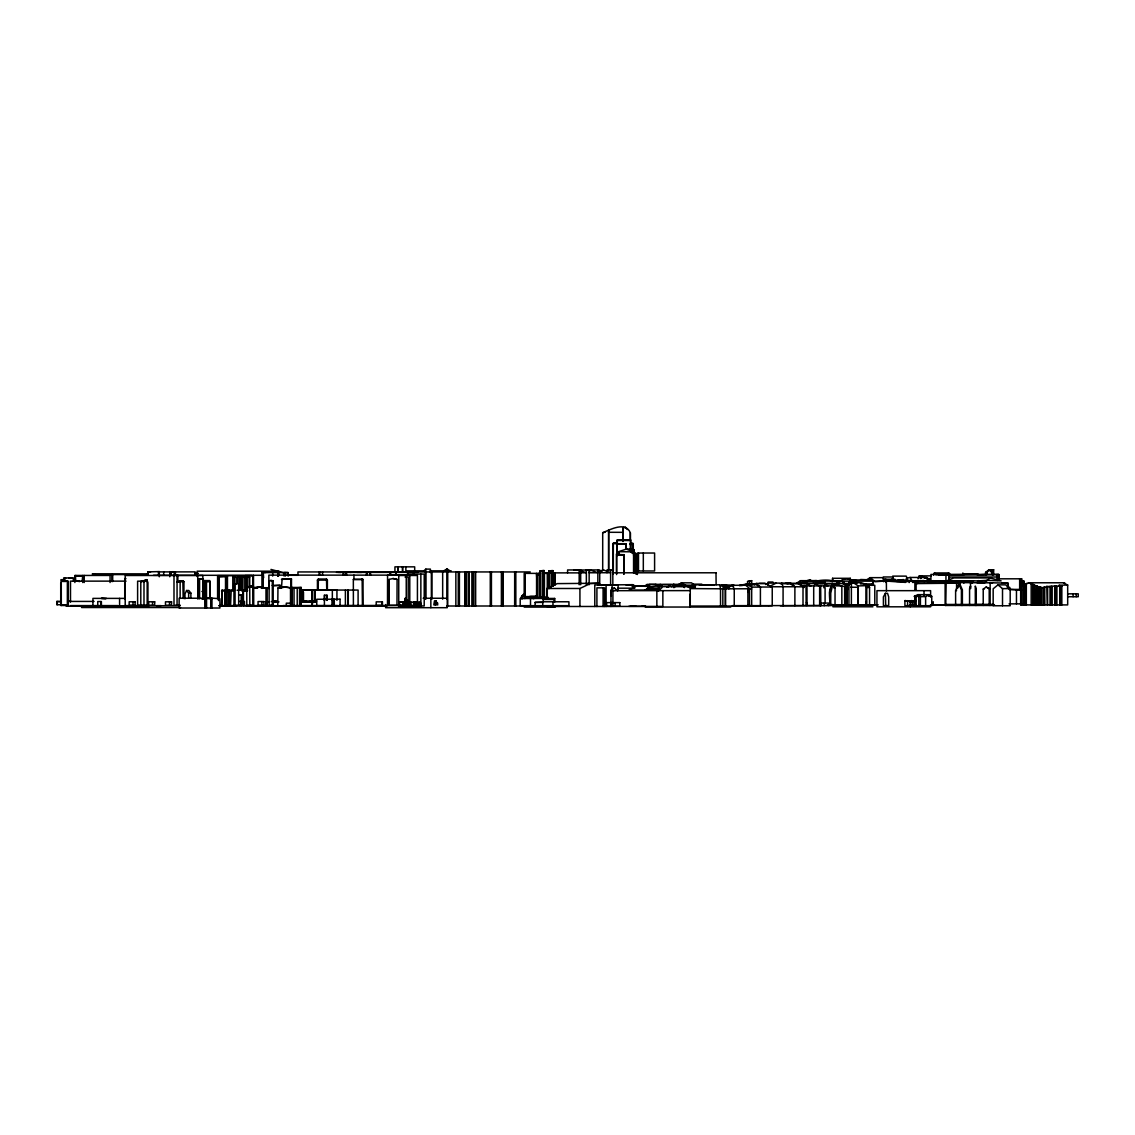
<?xml version="1.0" encoding="UTF-8"?>
<svg xmlns="http://www.w3.org/2000/svg" width="1135" height="1135" viewBox="0 0 1135 1135"><rect width="100%" height="100%" fill="white"/><g stroke="black" fill="none" stroke-linecap="round" stroke-linejoin="round"><path stroke-width="1.5" d="M617.014 555.185L617.014 544.757M630.322 544.757L630.322 543.722L632.209 543.722M292.376 587.462L291.667 605.962L292.376 587.462L301.243 587.462L301.243 605.962M617.014 544.374L617.284 539.948L630.634 539.948L630.691 544.757L630.677 543.126L631.713 542.587L631.656 543.722M608.544 569.614L608.573 530.201C615.525 527.264 626.492 523.348 630.351 532.826L630.351 540.26L630.351 532.826M630.322 544.403L630.634 539.948M973.475 580.794L916.158 580.808L916.115 583.589L948.392 583.262M843.716 583.376L842 579.715L848.569 578.736L848.001 579.233M634.508 572.991L634.735 552.518L633.628 552.518L633.557 555.114L634.635 555.128L634.735 552.518M911.689 601.11L916.016 600.543M631.897 552.915L632.011 543.537L633.273 543.537L633.273 550.418M622.916 541.452L623.115 527.562L625.683 527.534M406.571 602.472L406.685 600.117L407.465 600.117L407.351 605.281M823.882 587.817L824.053 585.759L825.088 587.817L825.088 603.707M806.417 602.217L806.999 605.48L806.999 587.547L806.006 585.646L803.991 585.646L803.821 587.547L803.821 585.887L841.844 585.887L841.844 605.48L828.408 605.48M804.417 582.525L804.616 580.751L800.43 580.709L796.671 583.163L804.417 582.525L804.417 581.503L809.283 580.07L811.312 580.808M410.969 602.132L410.487 605.693L410.487 602.132L419.78 602.217M866.388 601.635L865.906 605.125L865.906 585.816L868.601 585.575L869.552 587.462L869.552 605.125M277.933 575.885L278.43 572.537L278.43 576.069M767.7 584.951L768.168 582.014L772.978 582.014M998.488 576.594L998.786 574.721L999.24 580.084M832.182 580.808L832.593 578.297L850.257 578.297L850.867 581.12M301.47 591.463L301.796 589.533L302.832 591.463M623.952 574.267L623.952 554.788L618.532 555.256L618.532 551.709L625.811 549.255L625.811 543.722L616.943 543.722L616.943 555.824M849.817 580.808L850.257 578.297M436.01 600.812L437.826 604.884L433.811 604.884L434.506 600.812L436.01 600.812L435.315 604.884M832.182 581.858C834.594 579.503 818.292 579.474 815.029 581.9M312.976 601.351L312.068 605.565L312.068 601.11L315.558 601.89L312.068 601.11M327.391 590.257L327.391 580.098L326.497 579.034L318.382 579.034L318.155 590.257M829.557 605.48C830.692 600.231 827.202 588.427 832.522 585.547L835.034 587.887L835.034 605.48M832.522 585.547L830.749 593.137L830.749 605.48M250.707 587.249L250.991 586.086L252.467 586.071L253.701 587.249L253.701 605.196L249.814 605.196L249.7 577.531L248.154 576.566L246.323 576.566L246.323 590.356M816.391 581.304L821.399 581.304L821.399 583.177L820.435 580.978L816.235 580.609L816.235 582.127L816.59 580.751M829.557 593.137L831.26 587.334M276.869 601.408L273.28 601.89L273.28 605.962M725.166 586.1L725.606 584.709L727.805 586.1L723.534 586.1L725.606 584.709L726.13 586.1M872.276 584.355L873.34 581.063L873.34 584.638M597.677 572.678L590.101 570.025L589.164 572.764L597.847 572.778M933.566 575.147L934.417 572.948L948.832 572.948L950.321 574.736M363.044 605.494L363.044 579.432L353.95 579.432L353.95 575.133M446.509 570.721L447.19 569.004L449.829 570.721M918.031 578.864L919.293 575.871L931.338 575.871M180.862 581.617L182.849 580.822L183.941 581.617L183.941 598.443M190.879 598.287L190.879 593.108L188.821 590.498L186.58 590.498L184.977 593.988L184.977 598.798M916.158 580.808L914.881 583.589L914.881 590.2M955.613 605.452L955.613 590.64L958.82 583.801L959.784 583.801L962.381 589.916L962.381 605.452M957.869 587.902L959.784 583.801M815.554 582L815.937 581.233M1047.633 604.912L1047.633 587.263L1044.101 587.036L1044.455 604.912M803.991 585.646L803.012 587.547L803.012 605.48M885.399 593.293L883.399 596.854L883.399 605.593L888.691 605.593L888.691 596.854L887.556 593.364L885.399 593.293L885.726 605.593M141.605 581.489L146.826 579.659L147.947 582.695L147.947 605.154L137.619 605.182L137.619 581.177L140.797 581.177L140.797 605.182M542.729 605.679L542.729 601.777L568.933 601.777L568.933 605.679L520.199 605.679L520.199 598.5L554.689 598.443L554.093 599.45L542.941 599.45L543.523 598.443L542.941 602.572M725.535 606.062L725.535 588.795L727.053 586.369L728.826 588.824M221.467 605.608L222.134 590.044M224.602 605.608L225.269 590.044L225.269 605.608M978.597 580.567L977.008 582.737L984.981 582.737L986.883 580.326L978.597 580.865M646.751 590.115L649.759 586.1L636.281 586.157L628.861 590.129L646.17 590.115M820.52 580.865L814.845 580.652L812.816 583.305L805.339 583.206L807.297 580.652L820.52 580.865L821.399 583.177M349.991 572.38L351.24 572.38M237.499 605.565L230.561 605.565L231.214 590.129M897.26 580.411L895.515 581.319L898.239 580.411L909.178 581.262L909.178 582.581M658.726 586.142L660.272 584.312M671.707 586.809L673.935 584.312L673.935 587.717M317.431 590.257L317.431 580.098L318.382 579.034M301.243 587.462L291.667 588.356M75.137 581.333L75.761 575.473M82.146 581.333L82.77 575.473L82.77 582.553M986.911 572.338L989.394 569.841L991.891 572.338L988.897 569.841L985.591 572.338L985.591 574.906L986.911 574.509L986.911 572.338L985.591 572.338M250.991 586.086L249.814 587.249L253.701 587.249M522.001 595.847L523.434 594.442L525.108 595.847L522.001 595.847L522.001 599.124M986.883 580.836L990.004 577.928L1001.127 580.879L986.883 580.326M927.267 578.311L930.416 581.219M921.322 578.183L921.18 575.956L925.522 578.311M691.13 586.043L693.258 584.17L701.841 584.17M424.064 570.664L425.824 569.117L430.406 569.117L430.406 572.622M754.179 585.234L756.25 583.447L765.16 583.447L772.24 587.022L772.24 605.764L752.108 605.764M218.502 600.571L219.069 576.424L226.092 576.424L226.092 590.172M218.502 576.92L226.092 576.424M617.724 590.924L614.532 588.143L610.658 590.157L612.106 590.796L612.106 584.965M678.716 584.993L681.312 582.837L691.499 582.837L694.152 584.865M997.963 584.851L993.168 588.81L993.168 605.764L1010.193 605.764L1010.193 588.611L1005.638 584.851L997.963 584.851L1002.517 588.611L1010.193 588.611M353.396 605.466L353.34 579.432L354.219 578.736M883.37 581.006L885.811 579.176L885.811 582.468M181.217 580.822L180.139 581.617L183.941 581.617M844.525 583.404L841.191 581.006L837.885 583.404L837.176 581.12M603.55 569.983L599.72 572.721L610.616 572.721L603.55 569.983L598.514 571.331M668.033 587.135L670.601 585.319L666.812 587.135M613.326 544.318L615.071 543.083L617.327 544.318L617.284 539.948M675.438 586.54L678.347 584.525L684.533 584.525L688.86 587.462M983.222 605.452L983.222 589.079L986.145 587.05L990.146 589.037L986.145 587.05M914.328 596.613L917.676 594.655L928.983 594.655L931.75 596.272L931.75 605.707L914.313 605.707L914.994 595.691L916.101 595.691L916.186 605.707M273.436 585.816L280.146 585.334L280.146 587.973L277.962 588.001L277.777 605.962M850.668 584.27L853.194 582.624L861.366 582.737L868.715 585.305M443.87 570.721L447.19 569.004M857.095 583.007L854.641 581.815L849.746 582.624M242.507 590.285L241.826 590.725L245.628 590.285M644.623 586.043L647.092 584.482L655.562 584.482L657.917 586.157M124.736 598.897L124.736 578.779L125.574 578.254M658.683 588.668L656.569 589.987L645.205 590.001L647.347 588.668L658.683 588.668L658.683 590.796L662.897 586.667L694.932 586.625M854.641 581.815L848.696 582.51M1022.975 580.808L1023.671 581.248L1021.968 580.808L1022.975 580.808L1022.266 586.157L1023.387 586.157M866.629 579.801L870.148 577.658L883.271 577.658L883.711 581.73M847.207 605.338L847.207 585.135L849.959 583.475M756.25 583.447L760.407 587.022L760.407 606.019L690.264 606.062L690.264 588.583L696.521 584.809L719.661 584.809L724.995 588.001M647.347 588.129L658.229 588.129L662.273 585.717C659.109 585.249 638.296 588.285 652.015 589.576L647.347 588.668M847.207 585.135L851.378 583.475L851.378 605.338M920.414 596.613L925.621 596.613L928.983 594.655M831.302 586.355L836.084 583.631L851.378 583.475M814.348 583.986L817.441 582.241L824.251 582.241M916.101 595.691L914.313 596.159M806.446 581.773L810.716 580.07M146.826 579.659L143.989 580.779L143.989 605.168M141.974 580.85L140.797 581.489L144.783 581.489L143.989 581.489M281.466 588.072L282.104 579.02L291.482 579.02L291.482 587.845M281.466 579.361L291.482 579.02M902.254 581.404L896.607 581.262M725.322 606.062L725.322 588.824L732.259 585.277L745.78 585.277L750.065 588.966M770.41 586.043L776.085 583.149M765.643 584.525L768.551 583.064L790.755 583.163L794.883 586.752L803.424 586.838L798.387 583.574M144.925 575.261L148.103 573.686M645.063 586.455L649.305 584.369L682.504 584.341M546.957 598.329L546.957 588.497L557.214 583.617L598.755 583.234L601.408 585.49M894.976 580.396L903.517 579.588L905.262 580.538L907.589 579.375L906.212 576.126L892.706 576.126L892.919 579.233M546.957 588.497L579.928 588.483L590.157 583.617L598.755 583.234M822.79 583.532L819.569 583.532L825.117 581.035L837.176 581.035L837.176 584.525M1020.876 604.912L1021.103 578.807M747.568 585.007L747.568 581.546L751.696 580.666L751.696 585.674M747.568 581.546L751.696 580.666M909.092 580.297L906.496 581.404L910.667 581.233M949.328 581.148L946.505 580.964L953.755 577.928L990.004 577.928M911.703 600.543L910.27 601.11L913.193 601.11M598.486 585.007L632.479 584.681L635.657 586.086M158.503 575.317L158.503 571.884L159.297 571.586L159.297 576.793M158.503 571.884L174.222 571.912L174.222 575.346M198.469 598.585L198.469 579.29L203.264 578.878L203.264 598.911M203.264 578.878L198.469 579.29M202.725 591.931L203.945 591.491L201.916 591.477M1023.373 604.912L1023.373 584.965L1026.324 584.128L1026.324 604.912M602.699 569.586L602.699 532.698L608.573 530.201M605.111 532.23L602.699 532.698M691.641 586.128L694.265 585.192L685.483 585.192L690.605 587.206L695.372 587.192M1025.799 604.912L1025.799 583.745L1028.665 582.78L1064.715 582.78L1063.594 583.007L1067.68 585.036L1067.68 604.912L1020.663 604.912L1020.663 585.802L1023.373 584.965M536.387 596.159L530.726 596.159L525.76 597.932L531.279 597.932L536.387 596.159L537.749 597.336M273.28 602.061L275.72 601.238L272.216 601.805M1025.983 604.912L1025.983 584.099L1027.033 583.745L1023.259 583.858M993.65 569.742L990.585 570.295L993.65 569.742L993.65 574.509M535.11 605.679L535.11 602.401L542.317 602.146M180.139 581.106L177.06 582L180.862 581.106L180.139 581.106L180.139 598.443M808.39 580.694L804.417 581.503M930.161 581.475L933.268 580.68L935.921 581.39L928.572 581.475L931.693 580.68L934.346 581.475M389.092 605.281L389.092 579.417L393.05 578.524L397.094 579.389L396.98 605.281M746.192 584.043L751.668 587.107L760.407 587.107L754.917 584.043L746.192 584.043L739.396 585.532L742.304 585.532M749.795 585.22L754.917 584.043M927.565 581.049L926.884 577.445L910.1 577.445L906.383 578.283L906.383 581.049M909.702 602.004L912.625 601.351L912.625 605.026M912.384 605.026L912.384 600.94L913.278 600.741M201.42 598.854L206.811 597.734L219.92 598.755L219.92 608.019L179.131 608.019L179.131 598.23L211.961 598.23L211.961 608.019M147.791 575.332L147.791 571.884L159.297 571.586M306.592 602.047L311.387 601.082M613.141 543.424L615.071 543.083L613.141 543.424L613.141 574.353M277.962 588.001L283.892 586.937L291.865 588.114M262.369 588.157L267.193 588.256L258.993 586.951L253.218 587.987L260.142 586.951L267.193 588.256L267.193 601.749M280.146 587.973L285.906 586.937L292.376 588.1M541.097 597.336L541.863 597.294M540.288 576.793L539.99 573.374L540.005 596.967L539.99 570.919L544.076 570.565L544.076 598.386M544.076 570.565L539.99 570.919M835.019 585.135L836.396 584.908L832.537 584.908M261.944 588.427L261.944 572.593L288.148 572.579L288.148 576.098M265.902 572.437L261.944 572.593M1047.307 604.912L1046.91 586.838L1047.633 587.263M302.208 590.129L302.676 602.075M67.603 601.28L70.498 600.982M993.508 605.452L945.129 605.452L945.129 583.064L959.515 582.822M272.216 601.578L275.72 601.238L272.216 601.238M553.029 586.27L553.029 570.664L548.971 570.848L548.971 588.54M916.115 590.2L916.115 583.191L917.449 583.106M912.526 582.411L915.86 582.241M927.55 581.659L934.218 581.319L879.554 581.262M1040.256 604.912L1040.256 587.277L1044.455 587.902M301.47 591.264L303.499 592.271L303.499 602.245M407.791 605.281L406.685 600.117M1056.912 604.912L1056.912 586.596L1054.699 586.071L1051.067 586.199L1052.173 586.738L1052.173 604.912M1061.835 604.912L1061.835 586.412L1055.777 586.057L1056.912 586.596M1047.307 586.795L1046.498 586.341L1052.173 586.738M924.202 581.233L917.534 581.404L920.301 580.652L923.308 581.404M254.325 587.703L257.617 587.887M264.185 587.703L260.908 587.788L268.938 587.703M896.48 581.404L901.63 581.262M948.903 574.509L938.73 574.778L998.97 574.509L998.97 579.801M1067.68 585.036L1059.012 585.22L1061.835 586.412M618.532 551.709L633.855 551.837L633.855 549.581L625.882 548.829M237.74 583.305L237.74 576.367L241.117 577.559L241.117 589.959M633.855 549.581L633.926 554.717M934.417 572.948L935.836 574.736L998.97 574.509M780.298 583.759L788.456 583.617M626.052 585.05L632.479 584.681L634.82 588.185L617.809 588.185M1038.312 604.912L1038.312 586.909L1040.256 587.277M725.322 588.824L750.065 588.767M195.135 573.175L198.27 573.388L195.291 573.388M555.242 584.979L555.242 574.764L554.277 573.161L552.518 573.161L554.405 573.374M925.522 578.098L920.598 575.956L920.598 578.495L919.293 575.871M946.505 580.964L985.223 580.85M272.187 585.362L280.146 585.334M186.58 590.498L188.651 593.108L190.879 593.108M536.77 577.914L536.571 574.48L539.338 574.736L539.338 596.868M270.329 580.425L271.918 580.425M842.865 581.12L833.147 581.12L832.593 578.297M846.795 605.338L846.795 586.667L841.248 586.086L836.084 583.631M915.179 600.94L912.384 600.94M617.057 540.515L630.365 540.515M625.882 544.034L616.943 543.722M626.038 549.099L633.855 551.837L630.634 551.837M637.246 553.029L654.597 553.029L654.597 570.976L637.246 570.976M637.388 553.795L636.082 553.795L636.082 574.012L636.267 554.717L633.741 554.717M616.546 554.547L623.938 554.745L616.546 554.547L616.546 573.402M633.741 559.285L634.862 559.285L634.862 572.991M590.611 569.94L599.72 569.94L599.72 584.709M577.077 570.025L589.15 570.025L589.15 584.738M406.812 570.848L425.086 570.848M430.222 570.848L451.191 570.848M548.971 570.848L550.858 570.848M553.029 570.664L551.156 570.664L551.156 588.001M279.04 571.189L197.121 571.189L197.121 576.608M172.719 571.629L174.222 571.912M149.522 571.898L150.402 571.898M170.222 571.898L195.135 571.87L195.135 575.232M530.229 571.941L297.952 571.941L297.952 575.346M283.991 575.984L283.991 572.451L288.148 572.579M336.499 572.38L418.347 572.38M716.128 572.792L612.801 572.792L612.801 569.926M543.012 572.877L579.176 572.877M580.68 572.792L586.355 572.792L580.68 570.82M540.459 573.374L524.186 573.374L524.186 598.5M542.629 573.374L549.524 573.374M542.686 573.87L544.417 573.87L544.417 597.819M92.403 574.04L95.368 573.97M408.274 574.083L424.22 574.083L424.22 605.934L408.274 605.934M963.232 573.998L978.129 573.998M986.911 574.423L977.363 574.906M94.035 574.58L148.146 574.58M536.571 574.48L539.338 574.736M555.242 574.764L553.483 574.764L553.483 584.979M408.799 575.133L268.853 575.133L268.853 588.625M153.466 575.317L262.965 575.289M286.971 575.289L298.321 575.289M245.16 575.587L252.183 575.587M398.811 575.473L417.425 575.473L417.425 604.004M253.559 575.672L217.594 575.672L217.594 598.698M75.137 576.14L82.146 576.14M237.74 576.367L241.117 577.559M232.803 590.484L232.803 576.722L236.179 577.374L236.179 584.099M948.903 577.006L997.637 577.006L997.637 580.439M241.429 590.611L241.429 577.077L243.273 577.077L244.805 577.389L244.805 590.767M405.081 577.091L408.231 577.091L408.132 605.48M232.803 576.722L236.179 577.374M241.429 577.077L244.805 577.389M246.323 576.566L249.7 577.531M64.78 577.942L74.371 577.942L74.371 579.105L73.08 579.205L75.79 579.205M124.736 578.779L125.857 578.779M997.821 578.807L1021.883 578.807L1021.968 585.986M397.094 579.389L392.937 578.524M353.34 579.432L363.044 579.432M389.092 579.417L389.22 605.281M860.585 579.488L872.389 579.942L860.585 579.786M61.262 579.687L64.936 579.687L66.128 581.46L62.453 581.46L61.262 579.687L61.318 605.508M849.817 579.786L861.21 580.028M317.431 580.098L327.391 580.098M203.591 580.595L209.791 580.595L209.791 598.287M800.43 580.709L816.235 580.609M61.318 581.177L68.313 581.177L68.313 605.508L60.722 605.48L60.722 583.021M126.07 581.134L70.498 581.134L70.498 602.103M944.902 581.233L844.241 581.12L844.241 583.943M1020.791 581.163L1024.082 581.163L1024.082 584.383M205.378 598.429L205.378 581.418L209.138 581.418L210.245 581.702L210.245 598.514M923.961 581.404L924.883 581.404M205.378 581.418L210.245 581.702M934.999 581.39L935.921 581.39M956.592 589.136L956.592 582.581L992.558 582.822M990.146 582.737L1008.036 583.206L1008.036 586.625M916.115 583.191L956.592 583.12M785.619 583.376L800.785 583.376M825.117 583.404L836.85 583.404M786.966 583.66L801.197 583.66M802.417 583.447L823.897 583.617L827.784 586.057L824.223 583.773L832.693 583.773L835.161 585.362M945.129 583.064L946.15 583.064L945.753 605.452M843.149 583.943L848.413 583.943M860.415 583.943L873.34 583.943M1028.665 582.78L1038.823 586.923L1038.823 604.912L1038.965 587.235M663.436 584.695L670.969 584.695M831.771 584.837L835.105 584.837M699.288 585.007L714.156 585.007M674.02 585.22L678.446 585.22M868.218 585.305L874.787 585.305L874.787 605.125L827.302 605.083M676.19 585.603L682.163 585.603L684.476 587.618M853.194 582.624L858.259 585.915L868.601 585.575M636.267 586.185L646.624 586.185M727.053 586.369L724.357 586.369L722.839 588.795L722.839 606.062M250.707 586.681L246.792 586.681L246.792 605.182L250.707 605.182M803.906 586.625L798.118 583.631L806.588 583.574L810.645 585.859M770.75 586.752L794.883 586.752L794.883 605.622M760.407 587.022L772.24 587.022M850.569 587.235L858.202 587.235L858.202 605.225L827.302 605.267M1007.454 587.348L1009.753 587.348M865.906 585.816L866.757 587.462L869.552 587.462M253.999 587.703L257.319 587.703M611.822 588.143L614.532 588.143M727.024 585.617L734.288 585.447L721.633 584.922L727.024 585.617L727.024 587.973L727.805 587.973M833.828 587.887L835.034 587.887M725.535 588.824L690.264 588.583M747.894 606.062L747.894 588.966L751.668 588.966M983.222 589.079L984.158 589.079M1020.904 589.405L1009.058 589.405L1021.514 590.186M301.045 589.973L336.939 589.973L336.939 600.372M234.363 590.257L221.878 590.257L221.878 605.679M237.059 590.257L247.643 590.257M304.081 590.058L358.092 590.058L358.092 605.466M242.252 590.299L247.331 590.299M690.023 590.626L612.914 590.682L612.914 606.402M955.613 590.64L956.592 590.64M221.467 591.023L224.602 591.023M230.561 590.938L233.696 590.938M247.501 590.952L242.791 590.952L243.443 590.072L243.443 605.579M610.956 606.53L610.956 590.796L613.851 590.796M1067.936 593.832L1078.25 593.832L1078.25 596.726L1067.936 596.726M238.676 594.981L241.741 594.981L241.741 605.551L238.676 605.551L238.662 583.773L233.952 583.773L233.952 605.395L244.479 605.239L244.479 601.451L238.733 601.451M916.186 595.861L920.414 595.861L920.414 605.707M529.889 596.584L525.179 596.584L524.725 597.379L530.655 597.407M928.515 596.272L931.75 596.272M520.908 597.28L522.1 597.28M530.726 597.28L524.725 597.28L530.655 597.379M548.148 597.336L531.279 597.932M541.097 597.436L547.524 597.436M423.156 598.259L447.261 598.259L447.261 607.693L385.63 607.693L385.63 604.558M125.006 598.386L92.928 598.386L92.928 605.749L179.926 605.764M904.907 600.614L910.398 601.039L910.398 605.664L904.907 605.664L904.907 600.614L907.858 601.039M316.594 601.082L300.264 601.11L303.499 602.061M56.75 601.493L61.318 601.578L56.75 601.493L56.75 604.714L66.128 604.827M67.901 601.422L94.063 601.422M909.589 601.479L913.874 601.479M269.789 601.749L265.803 601.749L265.803 605.962M399.477 605.324L399.477 601.749L403.492 602.061L403.492 605.324M266.711 605.664L266.711 601.976L267.222 605.664L274.159 605.65M273.28 601.89L278.032 601.89M404.855 602.188L401.776 601.89M403.053 602.415L404.202 602.415L404.202 605.31M408.345 602.345L409.678 602.345L409.678 605.239L387.503 605.352L387.56 575.261L406.245 575.261L406.245 605.324M535.11 602.401L543.069 602.401M417.496 602.699L418.872 602.699L418.872 605.593L417.496 605.593L417.496 602.245M419.411 602.813L420.645 602.813L420.645 605.707L398.811 605.693M436.337 603.21L437.826 603.21M1009.058 603.863L1021.514 603.863M945.271 604.458L993.664 604.458M828.139 604.586L833.147 604.586M976.072 604.572L983.364 604.572M984.244 604.657L994.459 604.657M827.656 604.742L833.87 604.742M837.233 604.941L878.192 604.827M930.544 604.884L945.881 604.884M180.139 605.168L173.995 605.182L173.995 575.261M909.589 605.026L915.86 605.026M930.53 605.083L980.569 605.083M70.498 605.593L117.813 605.593M124.736 605.608L149.125 605.622M156.417 605.65L160.986 605.636M219.069 605.636L226.092 605.636M249.828 605.636L242.791 605.579L242.961 577.389M250.849 605.65L262.057 605.537M263.221 605.551L266.285 605.551M282.927 605.579L337.45 605.565M339.294 605.466L399.676 605.494M400.244 605.48L417.07 605.523L417.07 602.16M732.415 605.636L768.736 605.636M768.991 605.622L821.385 605.48M219.069 605.778L295.767 605.749M630.578 605.877L635.657 605.877M747.568 605.693L751.696 605.693M780.298 605.764L828.72 605.679L828.72 603.068L820.492 603.068L820.492 605.679M219.608 605.891L236.179 605.962M246.905 605.962L387.078 606.005M446.835 606.005L525.179 606.005M642.24 606.047L645.574 606.047M66.171 606.218L118.239 606.218M128.212 606.218L136.058 606.218M520.908 606.274L559.385 606.274M628.861 606.317L645.12 606.317M110.478 606.544L114.89 606.544M546.957 606.516L662.854 606.402L662.854 590.682M832.891 606.785L872.943 606.785M930.601 606.814L876.944 606.814L876.944 590.668L930.601 590.668L930.601 597.138M116.408 607.055L129.135 607.055M398.428 607.026L418.02 607.026M645.205 607.041L730.756 607.041M524.186 607.083L555.242 607.083M81.507 607.523L180.522 607.523M148.345 574.04L92.403 573.97M923.933 581.049L927.565 580.496M912.27 581.375L913.845 581.375L910.667 580.297C906.581 582.78 894.891 580.709 909.178 581.39M1001.609 583.191L1008.036 583.206M759.386 583.447L765.16 583.447M533.01 598.599L534.017 598.599M403.677 601.635L406.571 601.933L406.571 605.324M278.955 601.89L275.677 601.153M403.492 602.061L399.477 601.749M608.544 532.287L622.916 532.343M147.791 571.884L150.572 571.898M948.576 582.837L957.954 582.865M883.711 581.092L875.128 581.73L870.148 577.658M311.969 590.186L311.969 602.117L301.924 601.139L308.819 602.103M616.617 574.58L616.617 553.539L618.646 555.256L616.631 554.788M850.853 579.801L855.691 580.127M1020.876 585.944L1022.834 585.816M834.977 580.893L841.191 581.006M254.325 587.987L257.546 588.058M586.086 569.898L590.101 570.025M821.825 582.525L824.946 582.652M573.856 570.068L579.261 570.323M886.449 591.207L886.364 581.049L905.687 582.411M931.111 581.233L935.325 581.233M810.461 580.709L815.625 581.077M266.711 601.976L269.35 602.188M105.697 598.741L101.299 598.386L106.449 598.386M204.47 598.23L210.457 598.727M843.177 583.503L844.241 583.603M970.496 582.581L972.652 582.794L970.496 582.525L970.496 588.654L970.553 586.071L969.574 588.654L969.574 605.452M956.592 582.581L959.259 582.851M304.024 601.224L310.408 602.117M727.024 587.973L729.947 588.384M948.505 573.019L950.321 574.494L964.296 574.494L962.806 573.019M209.223 598.23L211.961 598.854M898.594 580.737L901.233 581.404M270.953 569.429L283.778 572.792M846.795 586.667L845.547 586.086L847.207 586.071L847.717 589.576M844.837 583.631L848.682 585.461M916.101 596.613L915.221 596.187L915.221 605.707M614.872 543.083L617.142 544.303L617.142 555.27M806.801 583.617L810.702 586.043M789.932 583.574L794.883 586.795M655.902 584.355L658.428 586.043M678.347 584.525L681.199 586.483M647.092 584.482L651.093 587.306M681.312 582.837L684.05 584.936M625.342 527.165L627.315 529.506M693.258 584.17L695.4 586.086M616.617 553.539L618.532 555.256M848.569 578.736L851.931 582.212M910.1 577.445L912.214 581.049L923.933 580.496M821.399 581.304L822.024 582.113M631.415 585.064L633.585 588.185M732.259 585.277L734.246 588.767L734.246 606.062M523.434 594.442L524.186 595.847M673.722 584.355L674.885 586.681M927.862 578.51L929.863 578.666L929.863 582.028M182.849 580.822L183.189 598.443M958.82 583.801L961.416 589.916L961.416 605.452M554.689 598.443L554.944 601.777M362.15 578.736L362.42 605.494M146.046 579.659L147.167 582.709L147.167 605.154M446.537 569.004L447.133 570.721M781.845 583.149L783.079 586.752L783.079 605.622M252.467 586.071L252.85 587.249M206.258 598.84L204.03 590.697M326.497 579.034L326.767 590.257M884.066 580.907L883.64 579.261L894.99 579.261L891.613 580.936L891.613 579.176M719.661 584.809L720.526 588.71L720.526 606.062M883.64 579.914L883.271 576.977L892.692 576.977L892.919 579.928M747.894 588.966L748.334 592.385M806.006 585.646L806.176 605.48M407.465 600.117L407.791 603.948M263.646 577.729L263.235 572.437L263.235 588.341M610.956 590.796L611.339 596.045M997.097 577.006L997.097 574.509L997.097 580.439M1076.221 593.832L1076.221 596.726M1073.1 593.832L1073.1 596.726M1060.856 586.44L1060.856 604.912M1059.75 585.915L1059.75 604.912M1055.876 586.639L1055.876 604.912M1054.699 586.071L1054.699 604.912M1051.024 586.781L1051.024 604.912M1050.017 586.227L1050.017 604.912M1044.753 587.306L1044.697 604.912M1044.101 587.036L1044.016 604.912M1042.909 587.958L1042.909 604.912M1041.121 587.49L1041.121 604.912M1040.639 587.263L1040.611 604.912M1039.972 587.504L1039.972 604.912M1039.433 587.235L1039.433 604.912M1036.922 585.972L1036.922 604.912M1036.61 585.958L1036.61 604.912M1036.354 604.912L1036.354 585.674L1036.042 604.912M1034.212 584.61L1034.212 604.912M1033.659 584.582L1033.659 604.912M1032.722 584.085L1032.722 604.912M1031.176 584.085L1031.176 604.912M1024.309 584.795L1024.309 604.912M1023.798 584.809L1023.784 604.912M1023.685 581.163L1023.671 586.043M1023.245 581.163L1023.245 584.383M1021.812 585.617L1021.812 604.912M1019.925 578.807L1019.925 589.079M1019.656 578.807L1019.656 589.079M1016.463 590.186L1016.463 603.863M1007.582 583.177L1007.582 588.029M1002.517 588.611L1002.517 605.764M998.488 574.509L998.488 580.084M992.87 569.742L992.87 574.948M991.891 570.295L991.891 574.509M990.146 582.525L990.146 605.452M989.209 589.037L989.209 605.452M976.256 605.452L976.256 588.654L975.277 586.057L975.334 605.452M972.099 580.794L972.099 582.979M963.87 580.794L963.87 583.106M949.357 577.006L949.357 580.439M948.903 580.439L948.903 574.438L930.913 574.438L930.913 581.503M945.952 574.438L945.952 581.503M933.225 601.706L933.225 605.026M925.621 596.613L925.621 605.707M924.032 590.668L924.032 595.52M918.811 595.861L918.811 605.707M917.789 595.861L917.789 596.613M917.449 580.794L917.449 583.589M914.994 595.691L914.994 605.707M910.27 603.962L910.27 606.814M907.574 600.614L907.574 605.664M866.757 587.462L866.757 605.125M858.259 585.915L858.259 605.125M848.937 584.936L848.937 605.338M845.901 586.667L845.901 605.338M844.667 586.086L844.667 605.338M825.117 581.035L825.117 584.454M824.223 603.068L824.223 605.679M820.832 605.48L820.662 585.759L819.64 587.817L819.64 605.48M816.235 581.006L816.235 582.127M813.696 585.887L813.696 605.48M805.339 581.517L805.339 583.206M751.668 587.107L751.668 606.062M749.597 581.56L749.597 585.007M749.483 588.966L749.483 606.062M716.001 572.792L716.128 584.752M689.966 594.187L689.966 607.041M658.229 588.129L658.229 590.796M656.853 590.682L656.853 606.402M643.318 553.029L643.318 570.976M638.494 553.029L638.494 570.976M637.189 553.795L637.388 574.494M636.267 553.795L636.267 574.012M634.635 555.128L634.635 572.991M633.571 551.837L633.557 573.132M633.131 543.537L633.131 553.015L633.131 549.51L630.322 549.241L630.322 543.722M631.656 549.028L631.656 552.561M625.811 543.722L625.811 549.255M623.867 554.547L623.867 573.913M623.115 527.562L623.115 541.395M618.845 551.695L618.845 555.299M618.135 589.945L618.135 584.965L594.783 584.965L594.783 606.53M615.142 602.614L615.142 606.232M613.326 543.424L613.326 570.82M612.829 584.752L612.829 569.926L606.984 569.926L606.984 572.721M611.354 602.614L611.354 606.232M610.616 569.926L610.616 584.709M608.715 530.499L608.715 569.614M606.104 584.965L606.104 606.53M604.629 606.53L604.629 587.845L596.911 587.845L596.911 606.53M603.096 587.845L603.096 606.53M597.847 569.94L597.847 584.738M586.355 570.025L586.355 584.752M580.68 584.752L580.68 569.954L567.599 569.954L567.599 572.877M579.928 588.483L579.928 606.516M579.176 569.954L579.176 584.795M554.604 572.877L554.604 584.795M554.093 599.45L554.093 601.777M553.369 585.816L553.369 573.728L552.646 573.728L552.646 585.816M552.986 601.777L552.986 605.679M548.957 573.374L548.957 588.54M547.283 573.374L547.283 597.336M543.665 573.87L543.665 597.819M542.175 570.565L542.175 598.386M538.416 573.374L538.416 574.48M537.508 574.736L537.508 596.868M536.571 573.374L536.571 596.783M530.499 598.5L530.499 605.679M525.108 598.5L525.122 573.374L525.079 596.967M515.815 571.941L515.843 606.005M514.68 571.941L514.652 606.005M503.117 571.941L503.117 606.005M502.635 571.941L502.635 606.005M501.84 571.941L501.84 606.005M501.4 571.941L501.4 606.005M491.427 571.941L491.427 606.005M490.774 571.941L490.774 606.005M490.277 571.941L490.277 606.005M475.65 571.941L475.65 606.005M475.182 571.941L475.182 606.005M473.295 571.941L473.295 606.005M472.713 571.941L472.713 606.005M471.919 571.941L471.919 606.005M469.166 571.941L469.166 606.005M468.627 571.941L468.627 606.005M466.698 571.941L466.698 606.005M465.336 571.941L465.336 606.005M464.839 571.941L464.839 606.005M459.405 571.941L459.405 606.005M458.27 571.941L458.27 606.005M455.859 571.941L455.859 606.005M447.729 571.941L447.729 606.005M446.835 571.941L446.835 599.181M442.664 571.941L442.664 599.181M431.91 571.941L431.91 599.181M431.371 571.941L431.371 599.181M430.846 598.259L430.846 607.693M425.824 569.117L425.824 572.622M425.767 571.941L425.767 599.181M425.483 571.941L425.483 599.181M420.858 574.083L420.858 605.934M420.149 602.813L420.149 605.707M419.411 602.217L419.411 605.707M418.361 602.699L418.361 605.593M416.545 602.16L416.545 605.523M416.091 602.146L416.091 605.693M415.694 602.146L415.694 605.693M415.155 602.146L415.155 605.423M414.686 571.927L414.686 566.847L394.937 566.847L394.937 571.927M414.559 602.146L414.559 605.423M414.105 602.132L414.105 605.693M413.835 571.941L413.835 575.346M413.594 571.941L413.594 575.346M413.58 602.132L413.58 605.693M409.778 575.473L409.778 605.693M409.224 602.345L409.224 605.239M408.799 605.324L408.799 602.018L408.345 605.324M407.82 571.941L407.82 575.346M407.536 571.941L407.536 575.346M407.039 601.933L407.039 605.324M406.032 605.295L406.032 598.457L404.855 598.457L404.855 605.324M405.862 566.847L405.862 571.927M405.592 598.457L405.592 605.295M405.294 598.457L405.294 605.324M403.762 602.415L403.762 605.31M403.053 601.749L403.053 605.324M402.655 566.847L402.655 571.927M402.471 566.847L402.471 571.927M398.754 575.261L398.754 605.324M398.044 566.847L398.044 571.927M397.86 566.847L397.86 571.927M396.172 571.941L396.172 575.346M395.732 571.941L395.732 575.346M390.653 571.941L390.653 575.346M390.043 571.941L390.043 575.346M382.055 601.848L382.055 605.381M370.507 571.941L370.507 575.346M369.854 571.941L369.854 575.346M367.073 571.941L367.073 575.346M366.421 571.941L366.421 575.346M361.625 572.38L356.915 572.38M348.289 590.143L348.289 605.523M347.821 590.143L347.821 605.523M346.53 571.941L346.53 575.346M345.877 571.941L345.877 575.346M345.395 590.143L345.395 605.523M343.735 571.941L343.735 575.346M343.082 571.941L343.082 575.346M340.911 572.38L338.429 572.38M334.286 599.195L334.286 605.693M333.108 599.252L333.108 605.693M332.342 589.973L332.342 600.372M331.988 599.252L331.988 605.693M327.235 600.401L327.235 595.251L324.213 595.251L324.213 600.401M326.752 595.251L326.752 600.401M324.709 595.251L324.709 600.401M324.411 599.252L324.411 605.693M322.539 571.941L322.539 575.346M319.772 571.941L319.772 575.346M319.105 571.941L319.105 575.346M315.005 590.186L315.005 602.117M314.494 590.186L314.494 602.117M312.437 590.186L312.437 602.117M304.989 601.167L304.989 602.373M302.832 591.221L302.832 602.373M300.264 591.463L300.264 605.565M299.541 588.27L299.541 605.962M297.214 588.029L297.214 605.962M294.036 588.043L294.036 605.962M290.858 579.361L290.858 588.072M290.716 605.622L290.716 603.182L286.304 603.182L286.304 605.622M290.517 588.143L290.517 605.962M285.311 572.579L285.311 576.098M279.437 585.816L279.437 587.987M278.529 572.437L278.529 575.97M277.791 572.537L277.791 576.069M272.684 572.537L272.684 576.069M272.315 580.737L272.315 605.182M265.987 588.242L265.987 605.962M261.83 601.55L261.83 605.295M253.488 575.317L253.559 588.072M252.764 577.204L252.85 605.196M247.856 577.531L247.856 588.143M242.308 601.451L242.308 605.239M241.202 594.981L241.202 605.551M240.804 601.451L240.804 605.239M239.329 577.601L239.329 589.973M235.073 583.773L235.073 605.395M234.349 577.374L234.349 590.824M228.972 590.441L228.972 605.565M227.468 575.672L227.468 591.605M226.986 590.441L226.986 605.565M225.525 576.92L225.525 590.427M219.069 576.424L219.069 598.769M211.223 598.23L211.223 608.019M210.911 598.23L210.911 608.019M206.485 581.702L206.527 608.019M206.286 598.23L206.286 608.019M205.946 598.23L205.946 608.019M205.421 598.23L205.421 608.019M205.151 608.019L204.981 591.874L202.725 591.874L202.725 598.613M204.641 580.595L204.641 591.207M203.818 591.874L203.818 598.259M202.853 599.039L202.853 575.488L125.205 575.488L125.205 605.764M199.576 578.878L199.576 598.911M197.745 575.488L197.745 599.039M188.651 593.108L188.651 598.287M177.855 575.261L177.855 582.298M177.06 575.261L177.06 605.182M175.4 571.87L175.4 575.261M171.257 571.898L171.257 575.332M169.753 571.6L169.753 576.793M169.526 601.805L169.526 605.225M163.681 571.884L163.681 575.317M152.544 601.777L152.544 605.21M133.022 601.791L133.022 605.253M119.586 598.386L119.586 605.749M112.691 574.58L112.691 581.546M111.883 574.58L111.883 581.546M110.067 582.525L110.067 575.445L74.882 575.445L74.882 582.525M101.398 605.636L101.398 601.55L97.738 601.55L97.738 605.636M100.802 601.55L100.802 605.636M84.231 575.445L84.231 582.525M71.689 577.942L69.036 577.942M67.362 581.177L67.362 605.508M57.261 601.578L57.261 604.714M76.386 580.879L73.293 580.893L79.847 581.46L76.386 580.879M64.553 578.169L63.574 578.169L65.674 578.268L64.553 578.169M273.124 580.737L269.123 580.737L269.123 605.182L273.124 605.182L273.124 580.737M229.511 590.441L226.447 590.441L226.447 605.565L229.511 605.565L229.511 590.441M340.074 599.195L316.75 599.252L316.75 605.693L340.074 605.693L340.074 599.195M263.916 601.55L258.056 601.55L258.056 605.295L263.916 605.295L263.916 601.55M135.122 601.791L129.163 601.791L129.163 605.253L135.122 605.253L135.122 601.791M154.701 601.777L148.728 601.777L148.728 605.21L154.701 605.21L154.701 601.777M171.569 601.805L165.483 601.805L165.483 605.225L171.569 605.225L171.569 601.805M382.424 601.848L376.21 601.848L376.21 605.381L382.424 605.381L382.424 601.848M619.823 602.614L606.672 602.614L606.672 606.232L619.823 606.232L619.823 602.614M819.073 586.029L815.214 583.617L819.073 586.057"/></g></svg>
